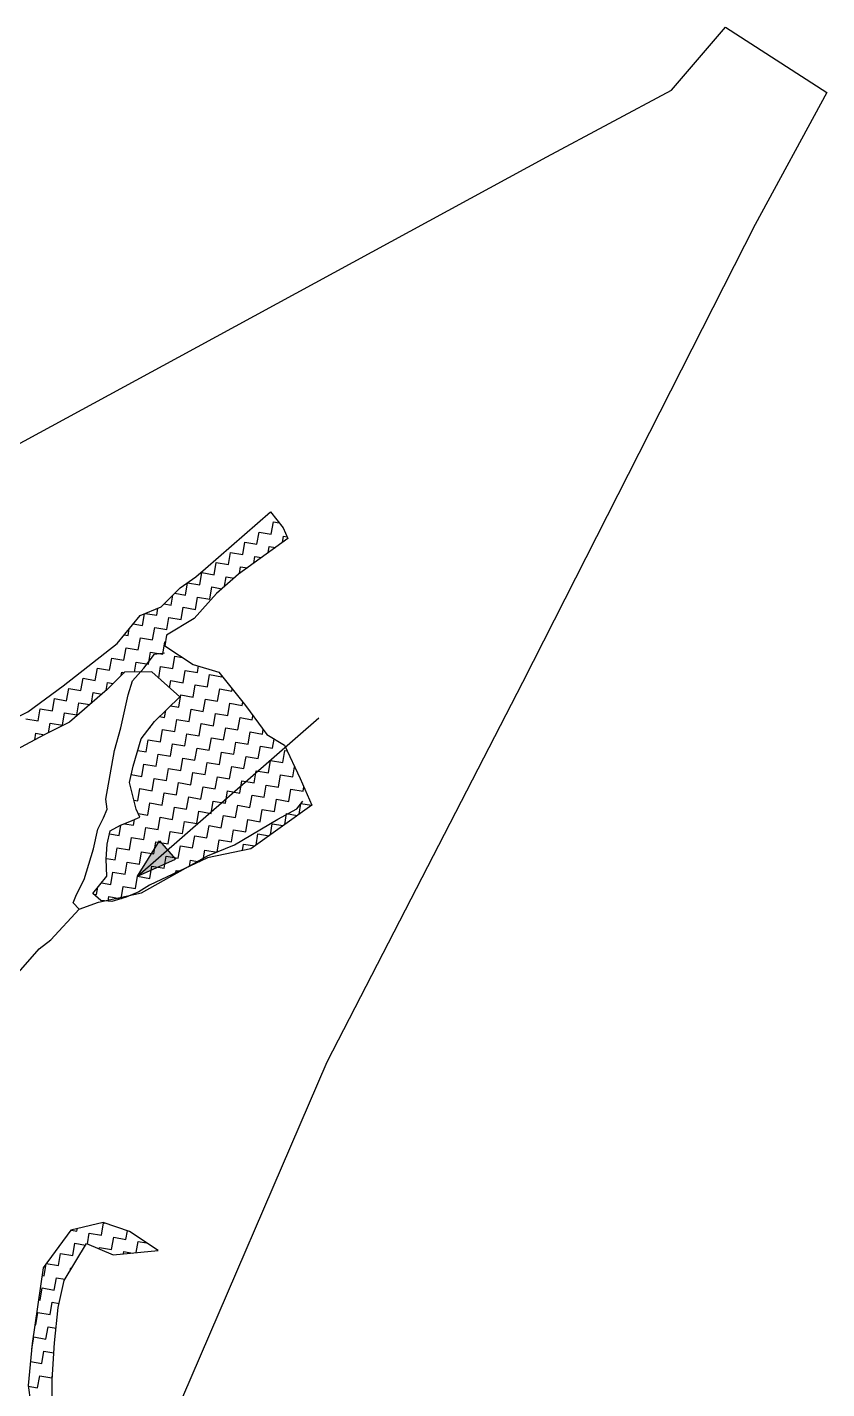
# Model space of a CAD drawing. Header units: metres. Extents: x 286044 to 288268, y 2013628 to 2015838.
# Drawn here: x 287860 to 288268, y 2015141 to 2015838 of the extents above; entities that cross this region are included whole.
import ezdxf

# ---------------------------------------------------------------- set-up
doc = ezdxf.new("R2010")
doc.units = ezdxf.units.M
for name, color, linetype in [('LINE_WATER', 4, 'Continuous'), ('POLY_HATCH', 12, 'Continuous'), ('V_BOUND_LINE', 7, 'Continuous')]:
    doc.layers.add(name, color=color, linetype=linetype)

msp = doc.modelspace()

# ---------------------------------------------------------------- hatches: boundary and pattern name
h = msp.add_hatch(color=256)
h.paths.add_polyline_path([(287931.33, 2015416.8), (287927.21, 2015421.51), (287915.95, 2015403.34)])
h.paths.add_polyline_path([(287915.95, 2015403.34), (287935.45, 2015412.1), (287931.33, 2015416.8)])

# ---------------------------------------------------------------- linework, layer by layer
for p, q in [((287915.95, 2015403.34), (288008.59, 2015484.44)), ((287915.95, 2015403.34), (287927.21, 2015421.51)), ((287927.21, 2015421.51), (287935.45, 2015412.1)), ((287915.95, 2015403.34), (287935.45, 2015412.1))]:
    msp.add_line(p, q)
at = {"layer": 'LINE_WATER'}
for p, q in [((287919.16, 2015509.83), (287924.65, 2015516.92)), ((287924.65, 2015516.92), (287929.85, 2015517.64)), ((287913.5, 2015503.31), (287919.16, 2015509.83)), ((287911.22, 2015496.21), (287913.5, 2015503.31)), ((287907.51, 2015479.19), (287911.22, 2015496.21)), ((287904.22, 2015467.72), (287907.51, 2015479.19)), ((287899.72, 2015442.88), (287904.22, 2015467.72)), ((287900.44, 2015437.68), (287899.72, 2015442.88)), ((287997.36, 2015437.82), (288000.45, 2015441.84)), ((287898.6, 2015433.18), (287900.44, 2015437.68)), ((287987.63, 2015432.52), (287997.36, 2015437.82)), ((287893.51, 2015417.46), (287895.76, 2015427.51)), ((287895.76, 2015427.51), (287898.6, 2015433.18)), ((287965.6, 2015419.43), (287987.63, 2015432.52)), ((287888.69, 2015401.7), (287893.51, 2015417.46)), ((287918.07, 2015394.9), (287951.79, 2015413.76)), ((287951.79, 2015413.76), (287965.6, 2015419.43)), ((287884.72, 2015394.09), (287888.69, 2015401.7)), ((287883.18, 2015389.81), (287884.72, 2015394.09)), ((287896.11, 2015390.09), (287918.07, 2015394.9)), ((287871.67, 2015370.91), (287886.12, 2015386.63)), ((287886.12, 2015386.63), (287883.18, 2015389.81)), ((287886.12, 2015386.63), (287896.11, 2015390.09)), ((287837.19, 2015333.87), (287865.8, 2015366.29)), ((287865.8, 2015366.29), (287871.67, 2015370.91))]:
    msp.add_line(p, q, dxfattribs=at)
at = {"layer": 'POLY_HATCH'}
for p, q in [((287950.73, 2015560.74), (287983.92, 2015589.74)), ((287983.92, 2015589.74), (287990.48, 2015581.5)), ((287990.48, 2015581.5), (287992.91, 2015576.07)), ((287992.91, 2015576.07), (287967.58, 2015557.77)), ((287945.83, 2015556.55), (287950.73, 2015560.74)), ((287937.73, 2015550.82), (287945.83, 2015556.55)), ((287967.58, 2015557.77), (287956.28, 2015547.97)), ((287928.12, 2015541.15), (287937.73, 2015550.82)), ((287956.28, 2015547.97), (287944.89, 2015535.26)), ((287917.31, 2015536.71), (287928.12, 2015541.15)), ((287905.65, 2015522.37), (287917.31, 2015536.71)), ((287944.89, 2015535.26), (287930.84, 2015526.62)), ((287930.84, 2015526.62), (287929.91, 2015521.14)), ((287878.07, 2015500.69), (287905.65, 2015522.37)), ((287929.91, 2015521.14), (287944.37, 2015511.74)), ((287944.37, 2015511.74), (287957.58, 2015507.75)), ((287909.38, 2015507.72), (287900.49, 2015498.82)), ((287923.32, 2015507.95), (287909.38, 2015507.72)), ((287937.62, 2015495.1), (287923.32, 2015507.95)), ((287957.58, 2015507.75), (287971.17, 2015490.68)), ((287859.9, 2015487.45), (287878.07, 2015500.69)), ((287900.49, 2015498.82), (287881.15, 2015482.16)), ((287924.63, 2015482.56), (287937.62, 2015495.1)), ((287971.17, 2015490.68), (287982.09, 2015475.81)), ((287833.3, 2015473.98), (287859.9, 2015487.45)), ((287881.15, 2015482.16), (287868.32, 2015475.67)), ((287917.92, 2015473.73), (287924.63, 2015482.56)), ((287868.32, 2015475.67), (287830.96, 2015455.88)), ((287913.79, 2015459.68), (287917.92, 2015473.73)), ((287982.09, 2015475.81), (287991.15, 2015470.36)), ((287991.15, 2015470.36), (287999.11, 2015453.38)), ((287911.93, 2015451.32), (287913.79, 2015459.68)), ((287915.26, 2015437.73), (287911.93, 2015451.32)), ((287999.11, 2015453.38), (288005.04, 2015439.79)), ((287917.14, 2015433.51), (287915.26, 2015437.73)), ((288005.04, 2015439.79), (287973.87, 2015417.34)), ((287902.06, 2015426.53), (287907.35, 2015429.54)), ((287907.35, 2015429.54), (287912, 2015431.35)), ((287912, 2015431.35), (287917.14, 2015433.51)), ((287900.49, 2015419.86), (287902.06, 2015426.53)), ((287900.04, 2015412.13), (287900.49, 2015419.86)), ((287973.87, 2015417.34), (287951.83, 2015412.85)), ((287900.29, 2015403.41), (287900.04, 2015412.13)), ((287951.83, 2015412.85), (287922.09, 2015398.83)), ((287893.16, 2015394.64), (287900.29, 2015403.41)), ((287897.29, 2015390.9), (287893.16, 2015394.64)), ((287910.18, 2015392.61), (287902.85, 2015390.39)), ((287916.73, 2015395.4), (287910.18, 2015392.61)), ((287922.09, 2015398.83), (287916.73, 2015395.4)), ((287902.85, 2015390.39), (287897.29, 2015390.9)), ((287898.4, 2015226.25), (287881.86, 2015222.4)), ((287911.93, 2015221.72), (287898.4, 2015226.25)), ((287881.86, 2015222.4), (287867.79, 2015203.21)), ((287926.47, 2015211.94), (287911.93, 2015221.72)), ((287878.42, 2015196.63), (287889.92, 2015215.63)), ((287889.92, 2015215.63), (287903.55, 2015209.81)), ((287903.55, 2015209.81), (287926.47, 2015211.94)), ((287867.79, 2015203.21), (287862.14, 2015164.48)), ((287875.44, 2015182.85), (287878.42, 2015196.63)), ((287873.63, 2015164.74), (287875.44, 2015182.85)), ((287862.14, 2015164.48), (287860.06, 2015142.92)), ((287872.32, 2015145.92), (287873.63, 2015164.74)), ((287860.06, 2015142.92), (287862.57, 2015125.99)), ((287872.54, 2015126.64), (287872.32, 2015145.92))]:
    msp.add_line(p, q, dxfattribs=at)
at = {"layer": 'POLY_HATCH', "linetype": 'Continuous'}
for p, q in [((287984.38, 2015578.31), (287985.44, 2015584.56)), ((287985.44, 2015584.56), (287988.46, 2015584.05)), ((287969.74, 2015567.93), (287970.8, 2015574.18)), ((287970.8, 2015574.18), (287977.06, 2015573.12)), ((287977.06, 2015573.12), (287978.12, 2015579.37)), ((287978.12, 2015579.37), (287984.38, 2015578.31)), ((287990.08, 2015574.02), (287990.63, 2015577.24)), ((287990.63, 2015577.24), (287992.53, 2015576.92)), ((287962.42, 2015562.74), (287963.48, 2015568.99)), ((287963.48, 2015568.99), (287969.74, 2015567.93)), ((287975.4, 2015563.42), (287975.99, 2015566.86)), ((287975.99, 2015566.86), (287979.37, 2015566.29)), ((287982.74, 2015568.72), (287983.31, 2015572.05)), ((287983.31, 2015572.05), (287986.58, 2015571.49)), ((287955.1, 2015557.55), (287956.16, 2015563.81)), ((287956.16, 2015563.81), (287962.42, 2015562.74)), ((287968.07, 2015558.12), (287968.67, 2015561.68)), ((287968.67, 2015561.68), (287972.17, 2015561.08)), ((287940.46, 2015547.18), (287941.53, 2015553.43)), ((287941.53, 2015553.43), (287947.78, 2015552.36)), ((287947.78, 2015552.36), (287948.84, 2015558.62)), ((287948.84, 2015558.62), (287955.1, 2015557.55)), ((287960.53, 2015551.66), (287961.35, 2015556.49)), ((287961.35, 2015556.49), (287965.32, 2015555.81)), ((287933.14, 2015541.99), (287934.01, 2015547.07)), ((287935.03, 2015548.1), (287940.46, 2015547.18)), ((287945.65, 2015539.86), (287946.71, 2015546.11)), ((287946.71, 2015546.11), (287952.97, 2015545.05)), ((287952.97, 2015545.05), (287954.03, 2015551.3)), ((287954.03, 2015551.3), (287959.12, 2015550.43)), ((287925.82, 2015536.8), (287926.44, 2015540.46)), ((287929.56, 2015542.6), (287933.14, 2015541.99)), ((287938.33, 2015534.67), (287939.39, 2015540.92)), ((287939.39, 2015540.92), (287945.65, 2015539.86)), ((287913.81, 2015532.41), (287918.5, 2015531.61)), ((287918.5, 2015531.61), (287919.53, 2015537.62)), ((287919.96, 2015537.8), (287925.82, 2015536.8)), ((287931.01, 2015529.48), (287932.08, 2015535.73)), ((287932.08, 2015535.73), (287938.33, 2015534.67)), ((287909.22, 2015526.76), (287911.18, 2015526.42)), ((287911.18, 2015526.42), (287911.78, 2015529.9)), ((287916.37, 2015519.1), (287917.44, 2015525.36)), ((287917.44, 2015525.36), (287923.69, 2015524.29)), ((287923.69, 2015524.29), (287924.76, 2015530.55)), ((287924.76, 2015530.55), (287931.01, 2015529.48)), ((287909.05, 2015513.92), (287910.12, 2015520.17)), ((287910.12, 2015520.17), (287916.37, 2015519.1)), ((287921.56, 2015511.79), (287922.62, 2015518.04)), ((287922.62, 2015518.04), (287928.88, 2015516.97)), ((287928.88, 2015516.97), (287929.94, 2015523.23)), ((287929.94, 2015523.23), (287930.25, 2015523.17)), ((287901.73, 2015508.73), (287902.8, 2015514.98)), ((287902.8, 2015514.98), (287909.05, 2015513.92)), ((287914.45, 2015507.8), (287915.31, 2015512.85)), ((287915.31, 2015512.85), (287921.56, 2015511.79)), ((287934.07, 2015509.65), (287935.13, 2015515.91)), ((287935.13, 2015515.91), (287938.95, 2015515.26)), ((287946.57, 2015507.52), (287947.15, 2015510.9)), ((287887.09, 2015498.35), (287888.16, 2015504.61)), ((287888.16, 2015504.61), (287894.41, 2015503.54)), ((287894.41, 2015503.54), (287895.48, 2015509.79)), ((287895.48, 2015509.79), (287901.73, 2015508.73)), ((287907.71, 2015506.04), (287907.99, 2015507.66)), ((287907.99, 2015507.66), (287909.13, 2015507.47)), ((287926.81, 2015504.81), (287927.81, 2015510.72)), ((287927.81, 2015510.72), (287934.07, 2015509.65)), ((287939.25, 2015502.33), (287940.32, 2015508.59)), ((287940.32, 2015508.59), (287946.57, 2015507.52)), ((287951.76, 2015500.2), (287952.83, 2015506.46)), ((287952.83, 2015506.46), (287959.08, 2015505.39)), ((287959.08, 2015505.39), (287959.15, 2015505.78)), ((287879.77, 2015493.16), (287880.84, 2015499.42)), ((287880.84, 2015499.42), (287887.09, 2015498.35)), ((287892.43, 2015491.87), (287893.35, 2015497.29)), ((287893.35, 2015497.29), (287897.82, 2015496.52)), ((287899.97, 2015498.37), (287900.67, 2015502.47)), ((287900.67, 2015502.47), (287903.63, 2015501.97)), ((287932.39, 2015499.8), (287933, 2015503.4)), ((287933, 2015503.4), (287939.25, 2015502.33)), ((287944.44, 2015495.02), (287945.51, 2015501.27)), ((287945.51, 2015501.27), (287951.76, 2015500.2)), ((287956.95, 2015492.88), (287958.02, 2015499.14)), ((287958.02, 2015499.14), (287964.27, 2015498.07)), ((287964.27, 2015498.07), (287964.45, 2015499.12)), ((287872.46, 2015487.98), (287873.52, 2015494.23)), ((287873.52, 2015494.23), (287879.77, 2015493.16)), ((287884.96, 2015485.84), (287886.03, 2015492.1)), ((287886.03, 2015492.1), (287891.59, 2015491.15)), ((287932.91, 2015490.55), (287937.12, 2015489.83)), ((287937.12, 2015489.83), (287938.19, 2015496.08)), ((287938.19, 2015496.08), (287944.44, 2015495.02)), ((287949.63, 2015487.7), (287950.7, 2015493.95)), ((287950.7, 2015493.95), (287956.95, 2015492.88)), ((287962.14, 2015485.57), (287963.2, 2015491.82)), ((287963.2, 2015491.82), (287969.46, 2015490.75)), ((287969.46, 2015490.75), (287969.75, 2015492.47)), ((287858.88, 2015483.85), (287865.14, 2015482.79)), ((287865.14, 2015482.79), (287866.2, 2015489.04)), ((287866.2, 2015489.04), (287872.46, 2015487.98)), ((287877.64, 2015480.66), (287878.71, 2015486.91)), ((287878.71, 2015486.91), (287884.96, 2015485.84)), ((287927.24, 2015485.08), (287929.8, 2015484.64)), ((287929.8, 2015484.64), (287930.4, 2015488.12)), ((287934.99, 2015477.32), (287936.06, 2015483.57)), ((287936.06, 2015483.57), (287942.31, 2015482.51)), ((287942.31, 2015482.51), (287943.38, 2015488.76)), ((287943.38, 2015488.76), (287949.63, 2015487.7)), ((287954.82, 2015480.38), (287955.88, 2015486.63)), ((287955.88, 2015486.63), (287962.14, 2015485.57)), ((287967.33, 2015478.25), (287968.39, 2015484.5)), ((287968.39, 2015484.5), (287974.65, 2015483.43)), ((287974.65, 2015483.43), (287974.99, 2015485.47)), ((287863.49, 2015473.11), (287864.07, 2015476.53)), ((287864.07, 2015476.53), (287868.53, 2015475.77)), ((287870.55, 2015476.79), (287871.39, 2015481.72)), ((287871.39, 2015481.72), (287877.64, 2015480.66)), ((287922.3, 2015479.48), (287922.49, 2015479.45)), ((287922.49, 2015479.45), (287922.55, 2015479.81)), ((287927.67, 2015472.13), (287928.74, 2015478.39)), ((287928.74, 2015478.39), (287934.99, 2015477.32)), ((287940.18, 2015470), (287941.25, 2015476.25)), ((287941.25, 2015476.25), (287947.5, 2015475.19)), ((287947.5, 2015475.19), (287948.57, 2015481.44)), ((287948.57, 2015481.44), (287954.82, 2015480.38)), ((287960.01, 2015473.06), (287961.07, 2015479.31)), ((287961.07, 2015479.31), (287967.33, 2015478.25)), ((287972.52, 2015470.93), (287973.58, 2015477.18)), ((287973.58, 2015477.18), (287979.83, 2015476.11)), ((287979.83, 2015476.11), (287980.22, 2015478.36)), ((287920.35, 2015466.94), (287921.42, 2015473.2)), ((287921.42, 2015473.2), (287927.67, 2015472.13)), ((287932.86, 2015464.81), (287933.93, 2015471.07)), ((287933.93, 2015471.07), (287940.18, 2015470)), ((287952.69, 2015467.87), (287953.75, 2015474.12)), ((287953.75, 2015474.12), (287960.01, 2015473.06)), ((287965.2, 2015465.74), (287966.26, 2015471.99)), ((287966.26, 2015471.99), (287972.52, 2015470.93)), ((287977.7, 2015463.61), (287978.77, 2015469.86)), ((287978.77, 2015469.86), (287985.02, 2015468.8)), ((287985.02, 2015468.8), (287985.83, 2015473.56)), ((287916.14, 2015467.66), (287920.35, 2015466.94)), ((287925.54, 2015459.62), (287926.61, 2015465.88)), ((287926.61, 2015465.88), (287932.86, 2015464.81)), ((287938.05, 2015457.49), (287939.12, 2015463.75)), ((287939.12, 2015463.75), (287945.37, 2015462.68)), ((287945.37, 2015462.68), (287946.43, 2015468.94)), ((287946.43, 2015468.94), (287952.69, 2015467.87)), ((287957.88, 2015460.55), (287958.94, 2015466.8)), ((287958.94, 2015466.8), (287965.2, 2015465.74)), ((287970.38, 2015458.42), (287971.45, 2015464.67)), ((287971.45, 2015464.67), (287977.7, 2015463.61)), ((287982.89, 2015456.29), (287983.96, 2015462.54)), ((287983.96, 2015462.54), (287990.21, 2015461.48)), ((287990.21, 2015461.48), (287991.28, 2015467.73)), ((287991.28, 2015467.73), (287992.48, 2015467.53)), ((287912.83, 2015455.36), (287918.22, 2015454.44)), ((287918.22, 2015454.44), (287919.29, 2015460.69)), ((287919.29, 2015460.69), (287925.54, 2015459.62)), ((287930.73, 2015452.3), (287931.8, 2015458.56)), ((287931.8, 2015458.56), (287938.05, 2015457.49)), ((287943.24, 2015450.17), (287944.3, 2015456.43)), ((287944.3, 2015456.43), (287950.56, 2015455.36)), ((287950.56, 2015455.36), (287951.62, 2015461.62)), ((287951.62, 2015461.62), (287957.88, 2015460.55)), ((287963.06, 2015453.23), (287964.13, 2015459.48)), ((287964.13, 2015459.48), (287970.38, 2015458.42)), ((287975.57, 2015451.1), (287976.64, 2015457.35)), ((287976.64, 2015457.35), (287982.89, 2015456.29)), ((287988.08, 2015448.97), (287989.15, 2015455.22)), ((287989.15, 2015455.22), (287995.4, 2015454.16)), ((287995.4, 2015454.16), (287996.29, 2015459.39)), ((287916.09, 2015441.93), (287917.16, 2015448.18)), ((287917.16, 2015448.18), (287923.41, 2015447.12)), ((287923.41, 2015447.12), (287924.48, 2015453.37)), ((287924.48, 2015453.37), (287930.73, 2015452.3)), ((287935.92, 2015444.99), (287936.98, 2015451.24)), ((287936.98, 2015451.24), (287943.24, 2015450.17)), ((287948.43, 2015442.85), (287949.49, 2015449.11)), ((287949.49, 2015449.11), (287955.75, 2015448.04)), ((287955.75, 2015448.04), (287956.81, 2015454.3)), ((287956.81, 2015454.3), (287963.06, 2015453.23)), ((287968.25, 2015445.91), (287969.32, 2015452.17)), ((287969.32, 2015452.17), (287975.57, 2015451.1)), ((287980.76, 2015443.78), (287981.83, 2015450.03)), ((287981.83, 2015450.03), (287988.08, 2015448.97)), ((288000.59, 2015446.84), (288000.97, 2015449.11)), ((287914.15, 2015442.26), (287916.09, 2015441.93)), ((287928.6, 2015439.8), (287929.66, 2015446.05)), ((287929.66, 2015446.05), (287935.92, 2015444.99)), ((287941.11, 2015437.67), (287942.17, 2015443.92)), ((287942.17, 2015443.92), (287948.43, 2015442.85)), ((287953.61, 2015435.54), (287954.68, 2015441.79)), ((287954.68, 2015441.79), (287960.93, 2015440.72)), ((287960.93, 2015440.72), (287962, 2015446.98)), ((287962, 2015446.98), (287968.25, 2015445.91)), ((287973.44, 2015438.59), (287974.51, 2015444.85)), ((287974.51, 2015444.85), (287980.76, 2015443.78)), ((287985.95, 2015436.46), (287987.01, 2015442.72)), ((287987.01, 2015442.72), (287993.27, 2015441.65)), ((287993.27, 2015441.65), (287994.33, 2015447.9)), ((287994.33, 2015447.9), (288000.59, 2015446.84)), ((287916.27, 2015435.46), (287921.28, 2015434.61)), ((287921.28, 2015434.61), (287922.35, 2015440.86)), ((287922.35, 2015440.86), (287928.6, 2015439.8)), ((287933.79, 2015432.48), (287934.85, 2015438.73)), ((287934.85, 2015438.73), (287941.11, 2015437.67)), ((287946.3, 2015430.35), (287947.36, 2015436.6)), ((287947.36, 2015436.6), (287953.61, 2015435.54)), ((287958.8, 2015428.22), (287959.87, 2015434.47)), ((287959.87, 2015434.47), (287966.12, 2015433.4)), ((287966.12, 2015433.4), (287967.19, 2015439.66)), ((287967.19, 2015439.66), (287973.44, 2015438.59)), ((287978.63, 2015431.27), (287979.69, 2015437.53)), ((287979.69, 2015437.53), (287985.95, 2015436.46)), ((287991.26, 2015429.86), (287992.2, 2015435.4)), ((287992.2, 2015435.4), (287997.65, 2015434.47)), ((287998.6, 2015435.15), (287999.52, 2015440.58)), ((287999.52, 2015440.58), (288004.88, 2015439.67)), ((287906.64, 2015424.23), (287907.53, 2015429.47)), ((287909.3, 2015430.21), (287913.96, 2015429.42)), ((287913.96, 2015429.42), (287914.47, 2015432.38)), ((287919.15, 2015422.1), (287920.21, 2015428.36)), ((287920.21, 2015428.36), (287926.47, 2015427.29)), ((287926.47, 2015427.29), (287927.53, 2015433.54)), ((287927.53, 2015433.54), (287933.79, 2015432.48)), ((287938.98, 2015425.16), (287940.04, 2015431.41)), ((287940.04, 2015431.41), (287946.3, 2015430.35)), ((287951.48, 2015423.03), (287952.55, 2015429.28)), ((287952.55, 2015429.28), (287958.8, 2015428.22)), ((287971.31, 2015426.08), (287972.38, 2015432.34)), ((287972.38, 2015432.34), (287978.63, 2015431.27)), ((287983.92, 2015424.58), (287984.88, 2015430.21)), ((287984.88, 2015430.21), (287990.43, 2015429.26)), ((287901.72, 2015425.07), (287906.64, 2015424.23)), ((287911.83, 2015416.91), (287912.9, 2015423.17)), ((287912.9, 2015423.17), (287919.15, 2015422.1)), ((287924.34, 2015414.78), (287925.4, 2015421.04)), ((287925.4, 2015421.04), (287931.66, 2015419.97)), ((287931.66, 2015419.97), (287932.72, 2015426.22)), ((287932.72, 2015426.22), (287938.98, 2015425.16)), ((287944.16, 2015417.84), (287945.23, 2015424.09)), ((287945.23, 2015424.09), (287951.48, 2015423.03)), ((287956.67, 2015415.71), (287957.74, 2015421.96)), ((287957.74, 2015421.96), (287963.99, 2015420.9)), ((287963.99, 2015420.9), (287965.06, 2015427.15)), ((287965.06, 2015427.15), (287971.31, 2015426.08)), ((287976.59, 2015419.3), (287977.56, 2015425.02)), ((287977.56, 2015425.02), (287983.2, 2015424.06)), ((287904.51, 2015411.73), (287905.58, 2015417.98)), ((287905.58, 2015417.98), (287911.83, 2015416.91)), ((287917.02, 2015409.59), (287918.08, 2015415.85)), ((287918.08, 2015415.85), (287924.34, 2015414.78)), ((287929.53, 2015407.46), (287930.59, 2015413.72)), ((287930.59, 2015413.72), (287936.84, 2015412.65)), ((287936.84, 2015412.65), (287937.91, 2015418.91)), ((287937.91, 2015418.91), (287944.16, 2015417.84)), ((287949.57, 2015411.78), (287950.42, 2015416.77)), ((287950.42, 2015416.77), (287956.67, 2015415.71)), ((287969.67, 2015416.48), (287970.24, 2015419.83)), ((287970.24, 2015419.83), (287975.97, 2015418.85)), ((287900.06, 2015412.48), (287904.51, 2015411.73)), ((287909.7, 2015404.41), (287910.76, 2015410.66)), ((287910.76, 2015410.66), (287917.02, 2015409.59)), ((287922.21, 2015402.28), (287923.27, 2015408.53)), ((287923.27, 2015408.53), (287929.53, 2015407.46)), ((287942.57, 2015408.48), (287943.1, 2015411.59)), ((287943.1, 2015411.59), (287947.54, 2015410.83)), ((287897.55, 2015400.04), (287902.38, 2015399.22)), ((287902.38, 2015399.22), (287903.44, 2015405.47)), ((287903.44, 2015405.47), (287909.7, 2015404.41)), ((287914.89, 2015397.09), (287915.95, 2015403.34)), ((287915.95, 2015403.34), (287922.21, 2015402.28)), ((287935.57, 2015405.18), (287935.78, 2015406.4)), ((287935.78, 2015406.4), (287937.52, 2015406.1)), ((287893.55, 2015394.29), (287895.06, 2015394.03)), ((287895.06, 2015394.03), (287895.7, 2015397.76)), ((287900.91, 2015390.57), (287901.31, 2015392.96)), ((287901.31, 2015392.96), (287907.57, 2015391.9)), ((287907.57, 2015391.9), (287908.63, 2015398.15)), ((287908.63, 2015398.15), (287914.89, 2015397.09)), ((287897.56, 2015219.85), (287898.62, 2015226.1)), ((287898.62, 2015226.1), (287899.05, 2015226.03)), ((287882.17, 2015222.47), (287885.05, 2015221.98)), ((287885.05, 2015221.98), (287885.26, 2015223.19)), ((287890.37, 2015215.44), (287891.31, 2015220.92)), ((287891.31, 2015220.92), (287897.56, 2015219.85)), ((287902.75, 2015212.53), (287903.81, 2015218.79)), ((287903.81, 2015218.79), (287910.07, 2015217.72)), ((287910.07, 2015217.72), (287910.81, 2015222.1)), ((287882.92, 2015209.47), (287883.99, 2015215.73)), ((287883.99, 2015215.73), (287889.42, 2015214.8)), ((287896.37, 2015212.88), (287896.49, 2015213.6)), ((287896.49, 2015213.6), (287902.75, 2015212.53)), ((287915.34, 2015210.91), (287916.32, 2015216.65)), ((287916.32, 2015216.65), (287920.53, 2015215.94)), ((287868.28, 2015199.1), (287869.34, 2015205.33)), ((287869.36, 2015205.35), (287875.6, 2015204.29)), ((287875.6, 2015204.29), (287876.67, 2015210.54)), ((287876.67, 2015210.54), (287882.92, 2015209.47)), ((287908.8, 2015210.3), (287909, 2015211.47)), ((287909, 2015211.47), (287913.35, 2015210.72)), ((287867.22, 2015199.28), (287868.28, 2015199.1)), ((287873.47, 2015191.78), (287874.54, 2015198.03)), ((287874.54, 2015198.03), (287878.83, 2015197.3)), ((287881.64, 2015201.94), (287881.85, 2015203.22)), ((287881.85, 2015203.22), (287882.36, 2015203.13)), ((287866.15, 2015186.59), (287867.22, 2015192.84)), ((287867.22, 2015192.84), (287873.47, 2015191.78)), ((287865.38, 2015186.72), (287866.15, 2015186.59)), ((287871.34, 2015179.27), (287872.4, 2015185.53)), ((287872.4, 2015185.53), (287875.89, 2015184.93)), ((287864.02, 2015174.08), (287865.09, 2015180.34)), ((287865.09, 2015180.34), (287871.34, 2015179.27)), ((287863.55, 2015174.16), (287864.02, 2015174.08)), ((287869.21, 2015166.76), (287870.27, 2015173.02)), ((287870.27, 2015173.02), (287874.38, 2015172.32)), ((287861.89, 2015161.58), (287862.95, 2015167.83)), ((287862.95, 2015167.83), (287869.21, 2015166.76)), ((287861.86, 2015161.58), (287861.89, 2015161.58)), ((287867.08, 2015154.26), (287868.14, 2015160.51)), ((287868.14, 2015160.51), (287873.27, 2015159.64)), ((287861.25, 2015155.25), (287867.08, 2015154.26)), ((287860.11, 2015142.57), (287864.95, 2015141.75)), ((287864.95, 2015141.75), (287866.01, 2015148)), ((287866.01, 2015148), (287872.27, 2015146.94)), ((287872.27, 2015146.94), (287872.48, 2015148.22))]:
    msp.add_line(p, q, dxfattribs=at)
at = {"layer": 'V_BOUND_LINE'}
for p, q in [((288188.89, 2015805.32), (288216.48, 2015837.52)), ((288216.48, 2015837.52), (288268.3, 2015804.09)), ((288125.18, 2015771.32), (288188.89, 2015805.32)), ((288268.3, 2015804.09), (288231.69, 2015736.65)), ((287937.02, 2015668.89), (288125.18, 2015771.32)), ((288231.69, 2015736.65), (288112.86, 2015502.51)), ((287820.22, 2015605.47), (287937.02, 2015668.89)), ((288112.86, 2015502.51), (288012.69, 2015308.28)), ((288012.69, 2015308.28), (287908.15, 2015065.38))]:
    msp.add_line(p, q, dxfattribs=at)

doc.saveas('drawing.dxf')
